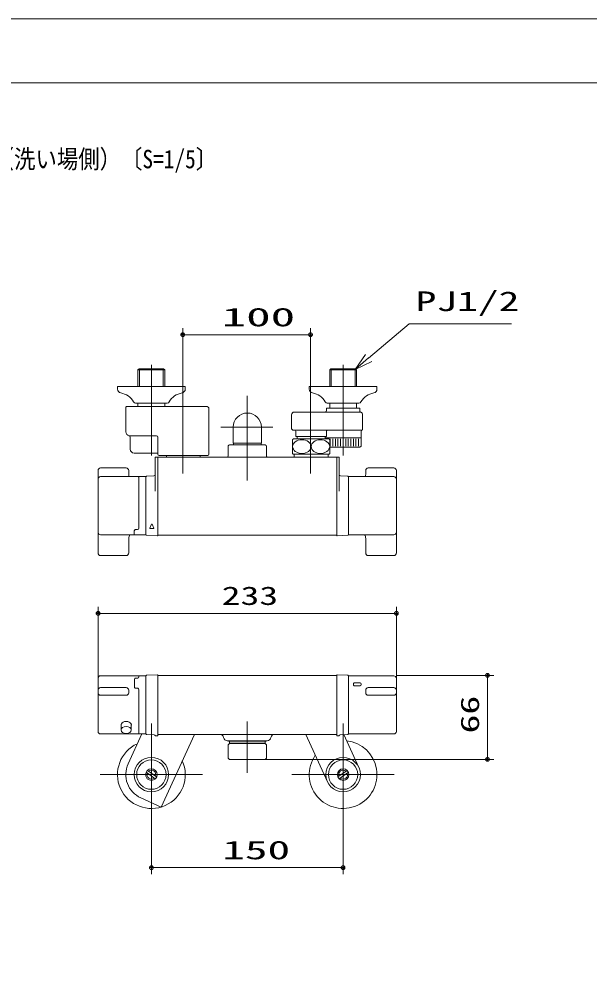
# Model space of a CAD drawing. Units: millimetres on the paper, scale 1:5. Extents: x -305 to 305, y -152 to 152.
# Drawn here: x -215.6 to -126.4, y 0 to 148.5 of the extents above; entities that cross this region are included whole.
import ezdxf
from ezdxf.enums import TextEntityAlignment as Align

# ---------------------------------------------------------------- set-up
doc = ezdxf.new("R2010")
doc.units = ezdxf.units.MM
doc.linetypes.add('LONG_CHAIN', pattern=[21, 18, -1, 1, -1])
doc.layers.add('0-0_PV', color=7, linetype='Continuous')
for name, color, linetype, lineweight in [('0-1_RV', 7, 'Continuous', 9), ('0-2_0', 7, 'Continuous', 9), ('0-3_DEFPOINTS', 7, 'Continuous', 9), ('0-5_図面枠', 3, 'Continuous', 9)]:
    doc.layers.add(name, color=color, linetype=linetype, lineweight=lineweight)
doc.styles.add('ＭＳ ゴシック', font='')
doc.styles.get('ＭＳ ゴシック').set_extended_font_data('MS Gothic')

# ---------------------------------------------------------------- blocks, each defined once
blk = doc.blocks.new('_DOTSMALL')
at = {"layer": '0-2_0'}
for p, q in [((0.0746, 0.1), (-0.0746, 0.1)), ((0.1223, -0.0248), (-0.1223, -0.0248))]:
    blk.add_line(p, q, dxfattribs=at)
for points in [[(0.125, 0), (0.124, 0.0157), (0.1211, 0.0311), (0.1162, 0.046), (0.1095, 0.0602), (0.1011, 0.0735), (0.0911, 0.0856), (0.0797, 0.0963), (0.067, 0.1055), (0.0532, 0.1131), (0.0386, 0.1189), (0.0234, 0.1228), (0.0078, 0.1248), (-0.0078, 0.1248), (-0.0234, 0.1228), (-0.0386, 0.1189), (-0.0532, 0.1131), (-0.067, 0.1055), (-0.0797, 0.0963), (-0.0911, 0.0856), (-0.1011, 0.0735), (-0.1095, 0.0602), (-0.1162, 0.046), (-0.1211, 0.0311), (-0.124, 0.0157), (-0.125, 0), (0, 0)], [(-0.125, 0), (-0.124, -0.0157), (-0.1211, -0.0311), (-0.1162, -0.046), (-0.1095, -0.0602), (-0.1011, -0.0735), (-0.0911, -0.0856), (-0.0797, -0.0963), (-0.067, -0.1055), (-0.0532, -0.1131), (-0.0386, -0.1189), (-0.0234, -0.1228), (-0.0078, -0.1248), (0.0078, -0.1248), (0.0234, -0.1228), (0.0386, -0.1189), (0.0532, -0.1131), (0.067, -0.1055), (0.0797, -0.0963), (0.0911, -0.0856), (0.1011, -0.0735), (0.1095, -0.0602), (0.1162, -0.046), (0.1211, -0.0311), (0.124, -0.0157), (0.125, 0), (0, 0)]]:
    blk.add_lwpolyline(points, close=True, dxfattribs=at)
blk = doc.blocks.new('_OPEN30')
at = {"layer": '0-2_0'}
blk.add_line((0, 0), (-1, 0), dxfattribs=at)
blk.add_lwpolyline([(-1, 0.2679), (0, 0), (-1, -0.2679)], dxfattribs=at)

msp = doc.modelspace()

# ---------------------------------------------------------------- linework, layer by layer
at = {"layer": '0-1_RV'}
for p, q in [((-189.967, 89.723), (-189.967, 100.102)), ((-169.967, 89.723), (-169.967, 100.102)), ((-189.967, 99.102), (-169.967, 99.102)), ((-196.962, 93.584), (-196.762, 93.784)), ((-192.771, 93.584), (-196.962, 93.584)), ((-196.962, 90.984), (-196.962, 93.584)), ((-196.762, 93.784), (-192.971, 93.784)), ((-196.762, 93.784), (-192.971, 93.784)), ((-196.73, 90.984), (-196.73, 93.784)), ((-193.003, 90.984), (-193.003, 93.784)), ((-192.771, 93.584), (-192.971, 93.784)), ((-192.771, 90.984), (-192.771, 93.584)), ((-166.962, 93.584), (-166.762, 93.784)), ((-162.771, 93.584), (-166.962, 93.584)), ((-166.962, 90.984), (-166.962, 93.584)), ((-166.762, 93.784), (-162.971, 93.784)), ((-166.762, 93.784), (-162.971, 93.784)), ((-166.73, 90.984), (-166.73, 93.784)), ((-163.003, 90.984), (-163.003, 93.784)), ((-162.771, 93.584), (-162.971, 93.784)), ((-162.771, 90.984), (-162.771, 93.584)), ((-189.567, 90.984), (-200.167, 90.984)), ((-200.167, 90.984), (-200.167, 90.584)), ((-189.567, 90.984), (-189.567, 90.584)), ((-159.567, 90.984), (-159.567, 90.584)), ((-198.867, 83.884), (-198.867, 87.684)), ((-186.267, 87.884), (-198.667, 87.884)), ((-192.417, 88.384), (-197.347, 88.384)), ((-196.962, 88.384), (-196.962, 87.884)), ((-192.771, 88.384), (-192.771, 87.884)), ((-167.363, 88.384), (-162.387, 88.384)), ((-166.962, 88.384), (-166.962, 87.584)), ((-162.771, 88.384), (-162.771, 87.584)), ((-185.867, 87.484), (-185.867, 80.384)), ((-172.917, 84.384), (-172.917, 86.584)), ((-172.517, 86.984), (-162.094, 86.984)), ((-167.467, 87.184), (-167.467, 87.584)), ((-167.467, 87.584), (-162.267, 87.584)), ((-162.267, 87.184), (-162.267, 87.584)), ((-161.817, 86.603), (-161.817, 84.33)), ((-198.367, 83.284), (-194.067, 83.284)), ((-182.061, 82.144), (-182.061, 84.644)), ((-177.661, 82.144), (-177.661, 84.644)), ((-172.467, 84.184), (-172.717, 84.184)), ((-172.467, 84.184), (-161.88, 84.184)), ((-172.267, 83.984), (-172.267, 83.184)), ((-167.666, 83.184), (-172.267, 83.184)), ((-172.067, 83.184), (-172.067, 82.785)), ((-167.667, 83.184), (-167.667, 82.784)), ((-167.467, 83.184), (-167.666, 83.184)), ((-167.467, 83.984), (-167.467, 83.184)), ((-162.017, 83.984), (-162.017, 82.984)), ((-162.017, 83.684), (-162.017, 83.984)), ((-198.167, 83.09), (-198.167, 81.184)), ((-193.867, 83.084), (-193.867, 80.384)), ((-177.449, 81.844), (-182.667, 81.844)), ((-182.061, 82.144), (-177.661, 82.144)), ((-182.031, 81.844), (-182.031, 82.144)), ((-177.67, 82.144), (-177.691, 82.144)), ((-177.691, 81.844), (-177.691, 82.144)), ((-177.067, 81.844), (-177.691, 81.844)), ((-172.767, 82.66), (-172.767, 80.511)), ((-167.067, 82.785), (-172.667, 82.785)), ((-167.667, 82.984), (-162.017, 82.984)), ((-166.967, 80.511), (-166.967, 82.66)), ((-166.867, 81.684), (-166.867, 82.784)), ((-166.467, 81.684), (-166.467, 82.784)), ((-166.067, 81.684), (-166.067, 82.784)), ((-165.667, 81.684), (-165.667, 82.784)), ((-165.267, 81.684), (-165.267, 82.784)), ((-164.467, 81.684), (-164.467, 82.784)), ((-164.067, 81.684), (-164.067, 82.784)), ((-163.667, 81.684), (-163.667, 82.784)), ((-163.267, 81.684), (-163.267, 82.784)), ((-162.867, 81.684), (-162.867, 82.784)), ((-162.467, 81.684), (-162.467, 82.784)), ((-162.267, 81.484), (-162.067, 81.684)), ((-162.067, 82.984), (-162.067, 81.684)), ((-197.567, 80.584), (-193.867, 80.584)), ((-182.867, 81.644), (-182.867, 80.144)), ((-176.867, 81.644), (-176.867, 80.144)), ((-172.667, 80.385), (-167.223, 80.385)), ((-172.511, 79.944), (-172.511, 80.385)), ((-167.223, 79.944), (-167.223, 80.385)), ((-167.067, 80.385), (-167.222, 80.385)), ((-162.267, 81.484), (-166.967, 81.484)), ((-194.267, 74.631), (-194.267, 79.844)), ((-194.167, 79.944), (-193.967, 79.944)), ((-193.867, 79.846), (-193.867, 67.687)), ((-193.767, 79.944), (-176.431, 79.944)), ((-193.667, 80.184), (-186.054, 80.184)), ((-192.511, 79.944), (-192.511, 80.184)), ((-187.223, 79.944), (-187.223, 80.184)), ((-187.223, 79.944), (-183.067, 79.944)), ((-177.861, 79.944), (-165.56, 79.944)), ((-176.667, 79.944), (-172.511, 79.944)), ((-165.867, 67.724), (-165.867, 79.944)), ((-165.867, 74.784), (-165.867, 79.844)), ((-165.467, 74.631), (-165.467, 79.844)), ((-203.207, 77.844), (-203.207, 64.944)), ((-202.807, 78.244), (-198.807, 78.244)), ((-198.407, 77.844), (-198.407, 77.298)), ((-161.327, 77.844), (-161.327, 77.298)), ((-156.927, 78.244), (-160.927, 78.244)), ((-156.527, 77.844), (-156.527, 64.944)), ((-202.807, 76.894), (-195.707, 76.894)), ((-196.847, 76.794), (-196.847, 71.08)), ((-196.747, 76.894), (-195.907, 76.894)), ((-195.707, 76.869), (-195.707, 67.969)), ((-195.612, 76.969), (-194.456, 77.032)), ((-164.121, 76.969), (-165.277, 77.032)), ((-164.027, 76.894), (-156.927, 76.894)), ((-164.027, 67.82), (-164.027, 76.869)), ((-156.527, 76.494), (-156.527, 76.394)), ((-156.527, 76.394), (-156.527, 68.194)), ((-156.527, 70.244), (-156.527, 74.444)), ((-196.847, 68.804), (-196.847, 71.334)), ((-195.707, 72.344), (-195.707, 67.819)), ((-197.547, 68.404), (-197.547, 67.794)), ((-197.047, 68.604), (-197.347, 68.604)), ((-194.823, 69.439), (-195.109, 68.851)), ((-195.073, 68.794), (-194.5, 68.794)), ((-194.751, 69.439), (-194.465, 68.851)), ((-202.807, 67.794), (-195.707, 67.794)), ((-198.407, 67.207), (-198.407, 64.944)), ((-196.747, 67.794), (-195.907, 67.794)), ((-195.907, 67.794), (-196.747, 67.794)), ((-195.612, 67.719), (-193.93, 67.627)), ((-193.867, 67.724), (-193.867, 67.924)), ((-164.121, 67.719), (-165.803, 67.627)), ((-164.027, 67.794), (-156.927, 67.794)), ((-161.327, 67.207), (-161.327, 64.944)), ((-198.807, 64.544), (-202.807, 64.544)), ((-160.927, 64.544), (-156.927, 64.544)), ((-203.207, 45.326), (-203.207, 56.5)), ((-156.527, 45.326), (-156.527, 56.5)), ((-203.207, 55.5), (-156.527, 55.5)), ((-203.207, 37.026), (-203.207, 45.326)), ((-202.807, 45.726), (-195.707, 45.726)), ((-197.507, 45.149), (-197.507, 43.969)), ((-197.007, 45.349), (-197.307, 45.349)), ((-196.807, 45.666), (-196.807, 45.549)), ((-195.707, 45.701), (-195.707, 36.651)), ((-195.612, 45.801), (-193.93, 45.892)), ((-193.867, 45.833), (-193.867, 36.396)), ((-193.867, 45.796), (-165.867, 45.796)), ((-165.867, 45.834), (-165.867, 36.396)), ((-164.121, 45.801), (-165.803, 45.892)), ((-156.927, 45.726), (-164.027, 45.726)), ((-164.027, 45.701), (-164.027, 36.651)), ((-162.217, 44.643), (-163.037, 44.643)), ((-163.027, 44.643), (-162.227, 44.643)), ((-156.527, 45.796), (-141.28, 45.796)), ((-156.527, 37.026), (-156.527, 45.326)), ((-142.28, 45.796), (-142.28, 32.636)), ((-198.807, 43.876), (-202.807, 43.876)), ((-198.407, 43.076), (-198.407, 43.476)), ((-197.31, 43.769), (-197.006, 43.769)), ((-197.307, 43.769), (-197.007, 43.769)), ((-196.807, 43.569), (-196.807, 36.626)), ((-163.237, 44.443), (-163.237, 44.343)), ((-162.217, 44.143), (-163.037, 44.143)), ((-163.027, 44.143), (-162.227, 44.143)), ((-162.017, 44.343), (-162.017, 44.443)), ((-161.327, 43.076), (-161.327, 43.476)), ((-160.927, 43.876), (-156.927, 43.876)), ((-198.807, 42.676), (-202.807, 42.676)), ((-160.927, 42.676), (-156.927, 42.676)), ((-199.597, 37.251), (-199.597, 38.141)), ((-198.017, 37.251), (-198.017, 38.141)), ((-202.807, 36.626), (-195.707, 36.626)), ((-196.352, 36.626), (-198.503, 31.934)), ((-195.612, 36.551), (-194.415, 36.486)), ((-194.167, 36.336), (-193.927, 36.336)), ((-193.867, 36.556), (-165.867, 36.556)), ((-188.134, 36.556), (-193.351, 25.172)), ((-170.719, 36.556), (-167.325, 29.152)), ((-165.567, 36.336), (-165.807, 36.336)), ((-164.121, 36.551), (-165.318, 36.486)), ((-164.761, 36.516), (-162.416, 31.402)), ((-156.927, 36.626), (-164.027, 36.626)), ((-182.983, 35.576), (-176.75, 35.576)), ((-182.867, 34.936), (-182.667, 35.136)), ((-182.867, 32.836), (-182.867, 34.936)), ((-182.807, 35.476), (-182.807, 35.576)), ((-176.926, 35.476), (-182.807, 35.476)), ((-182.667, 35.236), (-182.667, 35.476)), ((-177.067, 35.136), (-182.667, 35.136)), ((-177.126, 35.176), (-182.607, 35.176)), ((-182.467, 35.176), (-182.467, 35.136)), ((-177.266, 35.176), (-177.266, 35.136)), ((-176.867, 34.936), (-177.067, 35.136)), ((-177.066, 35.236), (-177.066, 35.476)), ((-176.926, 35.476), (-176.926, 35.576)), ((-176.867, 32.836), (-176.867, 34.936)), ((-182.667, 32.636), (-182.867, 32.836)), ((-177.067, 32.636), (-176.867, 32.836)), ((-182.667, 32.636), (-177.067, 32.636)), ((-177.067, 32.636), (-141.28, 32.636)), ((-194.255, 29.606), (-195.688, 30.635)), ((-194.045, 29.899), (-195.478, 30.928)), ((-165.688, 29.899), (-164.255, 30.928)), ((-165.478, 29.606), (-164.045, 30.635)), ((-196.533, 26.631), (-193.351, 25.172)), ((-164.867, 24.267), (-164.867, 14.706)), ((-194.867, 22.267), (-194.867, 14.706)), ((-164.867, 15.706), (-194.867, 15.706))]:
    msp.add_line(p, q, dxfattribs=at)
at = {"layer": '0-1_RV', "linetype": 'LONG_CHAIN'}
for p, q in [((-194.867, 80.21), (-194.867, 94.365)), ((-164.867, 80.21), (-164.867, 94.365)), ((-189.967, 77.373), (-189.967, 89.723)), ((-179.861, 76.267), (-179.861, 89.537)), ((-169.967, 77.373), (-169.967, 89.723)), ((-175.876, 84.644), (-184.008, 84.644)), ((-194.867, 38.267), (-194.867, 22.267)), ((-179.867, 38.556), (-179.867, 30.556)), ((-164.867, 38.267), (-164.867, 22.267)), ((-194.867, 36.267), (-194.867, 24.267)), ((-164.867, 36.267), (-164.867, 24.267)), ((-202.867, 30.267), (-186.867, 30.267)), ((-188.867, 30.267), (-200.867, 30.267)), ((-156.867, 30.267), (-172.867, 30.267)), ((-170.867, 30.267), (-158.867, 30.267))]:
    msp.add_line(p, q, dxfattribs=at)
at = {"layer": '0-1_RV'}
for points in [[(-138.524, 100.813), (-154.554, 100.813), (-160.879, 95.454)], [(-159.567, 90.984), (-170.167, 90.984), (-170.167, 90.584)], [(-165.867, 74.784), (-165.867, 67.924), (-165.867, 67.687)], [(-193.867, 67.724), (-165.867, 67.724), (-165.867, 67.924)]]:
    msp.add_lwpolyline(points, dxfattribs=at)
for centre, radius in [((-194.867, 30.267), 2.7), ((-164.867, 30.267), 2.7), ((-194.867, 30.267), 2.3), ((-164.867, 30.267), 2.3), ((-194.867, 30.267), 0.9), ((-164.867, 30.267), 0.9)]:
    msp.add_circle(centre, radius, dxfattribs=at)
for centre, radius, start, end in [((-199.567, 90.584), 0.6, 180.00001, 260.634), ((-200.12, 87.229), 2.8, 28.641, 80.634), ((-189.613, 87.229), 2.8, 99.366, 151.359), ((-190.167, 90.584), 0.6, 279.367, 0), ((-169.567, 90.584), 0.6, 179.99999, 260.633), ((-170.12, 87.229), 2.8, 28.641, 80.634), ((-159.613, 87.229), 2.8, 99.366, 151.359), ((-160.167, 90.584), 0.6, 279.366, 0), ((-198.667, 87.684), 0.2, 90, 180.00001), ((-197.347, 88.744), 0.36, 208.641, 270), ((-197.347, 88.744), 0.36, 208.641, 270), ((-192.387, 88.744), 0.36, 270, 331.359), ((-192.387, 88.744), 0.36, 270, 331.359), ((-186.267, 87.484), 0.4, 0, 90), ((-167.347, 88.744), 0.36, 208.641, 270), ((-167.347, 88.744), 0.36, 208.641, 270), ((-162.387, 88.744), 0.36, 270, 331.359), ((-162.387, 88.744), 0.36, 270, 331.359), ((-179.861, 84.644), 2.2, 90, 180.00001), ((-179.861, 84.644), 2.2, 0, 90), ((-172.517, 86.584), 0.4, 90, 180.00001), ((-167.667, 87.184), 0.2, 284.478, 0), ((-162.067, 87.184), 0.2, 179.99999, 255.52199), ((-162.217, 86.603), 0.4, 0, 75.522), ((-198.267, 83.884), 0.6, 180.00001, 262.81901), ((-198.367, 83.09), 0.2, 0, 82.819), ((-194.067, 83.084), 0.2, 0, 90), ((-172.717, 84.384), 0.2, 179.99999, 270), ((-172.467, 83.984), 0.2, 0, 90), ((-172.467, 83.984), 0.2, 0, 90), ((-167.267, 83.984), 0.2, 90, 180.00001), ((-161.817, 83.984), 0.2, 120, 180.00001), ((-162.017, 84.33), 0.2, 300, 0), ((-182.667, 81.644), 0.2, 90, 180.00001), ((-177.067, 81.644), 0.2, 0, 90), ((-171.292, 81.585), 1.825, 138.888, 143.9223), ((-168.442, 81.585), 1.825, 36.0777, 41.112), ((-197.567, 81.184), 0.6, 180.00001, 269.99899), ((-193.667, 80.384), 0.2, 180.00001, 270), ((-186.067, 80.384), 0.2, 270, 0), ((-171.292, 81.585), 1.825, 216.0777, 221.11299), ((-168.442, 81.585), 1.825, 318.888, 323.9223), ((-194.167, 79.844), 0.1, 90, 180.00001), ((-193.967, 79.844), 0.1, 0, 90), ((-193.767, 79.844), 0.1, 90, 180.00001), ((-183.067, 80.144), 0.2, 270, 0), ((-176.667, 80.144), 0.2, 179.99999, 270), ((-165.767, 79.844), 0.1, 90, 180.00001), ((-165.567, 79.844), 0.1, 0, 90), ((-202.807, 77.844), 0.4, 90, 180.00001), ((-198.807, 77.844), 0.4, 0, 90), ((-197.407, 77.298), 1, 179.99999, 203.81567), ((-194.467, 77.231), 0.2, 273.11084, 0), ((-165.267, 77.231), 0.2, 179.99999, 266.88915), ((-162.327, 77.298), 1, 336.18432, 0), ((-160.927, 77.844), 0.4, 90, 180.00001), ((-156.927, 77.844), 0.4, 0, 90), ((-202.807, 76.494), 0.4, 90, 180.00001), ((-196.947, 76.794), 0.1, 0, 90), ((-195.607, 76.869), 0.1, 93.11084, 180.00001), ((-164.127, 76.869), 0.1, 0, 86.88916), ((-156.927, 76.494), 0.4, 0, 90), ((-197.347, 68.404), 0.2, 90, 180.00001), ((-197.047, 68.804), 0.2, 270, 0), ((-195.073, 68.834), 0.04, 154.056, 270), ((-194.787, 69.422), 0.04, 25.945, 154.055), ((-194.5, 68.834), 0.04, 270, 25.944), ((-202.807, 68.194), 0.4, 179.99999, 270), ((-197.407, 67.207), 1, 144.06974, 180.00001), ((-195.607, 67.819), 0.1, 179.99999, 266.88915), ((-193.927, 67.687), 0.06, 266.88916, 0), ((-165.807, 67.687), 0.06, 179.99999, 273.11085), ((-164.127, 67.819), 0.1, 273.11084, 0), ((-162.327, 67.207), 1, 0, 35.93025), ((-156.927, 68.194), 0.4, 270, 0), ((-202.807, 64.944), 0.4, 179.99999, 270), ((-198.807, 64.944), 0.4, 270, 0), ((-160.927, 64.944), 0.4, 179.99999, 270), ((-156.927, 64.944), 0.4, 270, 0), ((-202.807, 45.326), 0.4, 90, 180.00001), ((-197.307, 45.149), 0.2, 90, 180.00001), ((-197.007, 45.549), 0.2, 270, 0), ((-196.747, 45.666), 0.06, 90, 180.00001), ((-195.607, 45.701), 0.1, 93.11084, 180.00001), ((-193.927, 45.833), 0.06, 0, 93.11084), ((-165.807, 45.833), 0.06, 86.88916, 180.00001), ((-164.127, 45.701), 0.1, 0, 86.88916), ((-163.037, 44.443), 0.2, 90, 180.00001), ((-162.217, 44.443), 0.2, 0, 90), ((-156.927, 45.326), 0.4, 0, 90), ((-202.807, 43.476), 0.4, 90, 180.00001), ((-202.807, 43.076), 0.4, 179.99999, 270), ((-198.807, 43.476), 0.4, 0, 90), ((-198.807, 43.076), 0.4, 270, 0), ((-197.307, 43.969), 0.2, 179.99999, 270), ((-197.007, 43.569), 0.2, 0, 90), ((-163.037, 44.343), 0.2, 179.99999, 270), ((-162.217, 44.343), 0.2, 270, 0), ((-160.927, 43.476), 0.4, 90, 180.00001), ((-160.927, 43.076), 0.4, 179.99999, 270), ((-156.927, 43.476), 0.4, 0, 90), ((-156.927, 43.076), 0.4, 270, 0), ((-202.807, 37.026), 0.4, 179.99999, 270), ((-195.607, 36.651), 0.1, 179.99999, 266.88915), ((-194.426, 36.286), 0.2, 29.97059, 86.88916), ((-194.167, 36.436), 0.1, 209.97059, 270), ((-193.927, 36.396), 0.06, 270, 360), ((-184.163, 35.956), 0.6, 10.5639, 90), ((-182.983, 36.176), 0.6, 190.5639, 270), ((-176.75, 36.176), 0.6, 270, 349.4361), ((-175.57, 35.956), 0.6, 90, 169.4361), ((-165.807, 36.396), 0.06, 179.99999, 270), ((-165.567, 36.436), 0.1, 270, 330.02941), ((-165.307, 36.286), 0.2, 93.11084, 150.02941), ((-164.127, 36.651), 0.1, 273.11084, 360), ((-156.927, 37.026), 0.4, 270, 0), ((-182.607, 35.236), 0.06, 180, 270), ((-177.126, 35.236), 0.06, 270, 0), ((-194.867, 30.267), 4, 155.37562, 245.3763), ((-194.867, 30.267), 0.7, 159.21402, 309.41151), ((-194.867, 30.267), 0.7, 339.21251, 129.41303), ((-164.867, 30.267), 0.7, 50.58697, 200.78749), ((-164.867, 30.267), 0.7, 230.58849, 20.78598)]:
    msp.add_arc(centre, radius, start, end, dxfattribs=at)
for centre, major_axis, ratio in [((-171.317, 81.585), (-1.45, 0), 0.741179), ((-168.417, 81.585), (-1.45, 0), 0.741179), ((-198.807, 37.251), (0.79, 0), 0.707106)]:
    msp.add_ellipse(centre, major_axis=major_axis, ratio=ratio, dxfattribs=at)
for centre, major_axis, ratio, start_param, end_param in [((-198.807, 38.01), (0.812, 0), 0.705683, 6.0517868, 9.656263), ((-194.867, 30.267), (-4.833, -2.176), 0.999999, 4.7147179, 9.4213597), ((-164.867, 30.267), (4.833, -2.176), 0.999999, 2.9582163, 8.1723633)]:
    msp.add_ellipse(centre, major_axis=major_axis, ratio=ratio, start_param=start_param, end_param=end_param, dxfattribs=at)
at = {"layer": '0-3_DEFPOINTS'}
msp.add_line((118.983, 148.502), (-301.017, 148.502), dxfattribs=at)
at = {"layer": '0-5_図面枠'}
msp.add_lwpolyline([(-291.017, -138.498), (108.983, -138.498), (108.983, 138.502), (-291.017, 138.502)], close=True, dxfattribs=at)

# ---------------------------------------------------------------- block references
at = {"layer": '0-1_RV'}
for name, p, xscale, yscale, rotation in [('_DOTSMALL', (-189.967, 99.102), 2.32, 2.32, 180), ('_OPEN30', (-162.992, 93.664), 2.77, 2.77, 220.27165), ('_DOTSMALL', (-203.207, 55.5), 2.32, 2.32, 180), ('_DOTSMALL', (-142.28, 45.796), 2.32, 2.32, 90), ('_DOTSMALL', (-142.28, 32.636), 2.32, 2.32, 270), ('_DOTSMALL', (-194.867, 15.706), 2.32, 2.32, 180)]:
    msp.add_blockref(name, p, dxfattribs=dict(at, xscale=xscale, yscale=yscale, rotation=rotation))
at = {"layer": '0-1_RV', "xscale": 2.32, "yscale": 2.32}
for p in [(-169.967, 99.102), (-156.527, 55.5), (-164.867, 15.706)]:
    msp.add_blockref('_DOTSMALL', p, dxfattribs=at)

# ---------------------------------------------------------------- texts
at = {"layer": '0-0_PV', "style": 'ＭＳ ゴシック', "width": 0.85}
msp.add_text('■【各種部材図面】混合水栓（洗い場側）〔S=1/5〕', height=2.886, dxfattribs=at).set_placement((-263.187, 124.275), align=Align.BOTTOM_LEFT)
at = {"layer": '0-1_RV', "style": 'ＭＳ ゴシック'}
for s, height, width, p in [('PJ1/2', 3.079, 1.55, (-153.524, 101.869)), ('100', 2.889, 1.95, (-183.867, 99.547)), ('233', 2.889, 1.5, (-183.867, 55.945)), ('150', 2.889, 1.8, (-183.767, 16.151))]:
    msp.add_text(s, height=height, dxfattribs=dict(at, width=width)).set_placement(p, align=Align.BOTTOM_LEFT)
at = {"layer": '0-1_RV', "style": 'ＭＳ ゴシック', "width": 1.5}
msp.add_text('66', height=2.889, rotation=90, dxfattribs=at).set_placement((-142.725, 36.716), align=Align.BOTTOM_LEFT)

doc.saveas('drawing.dxf')
